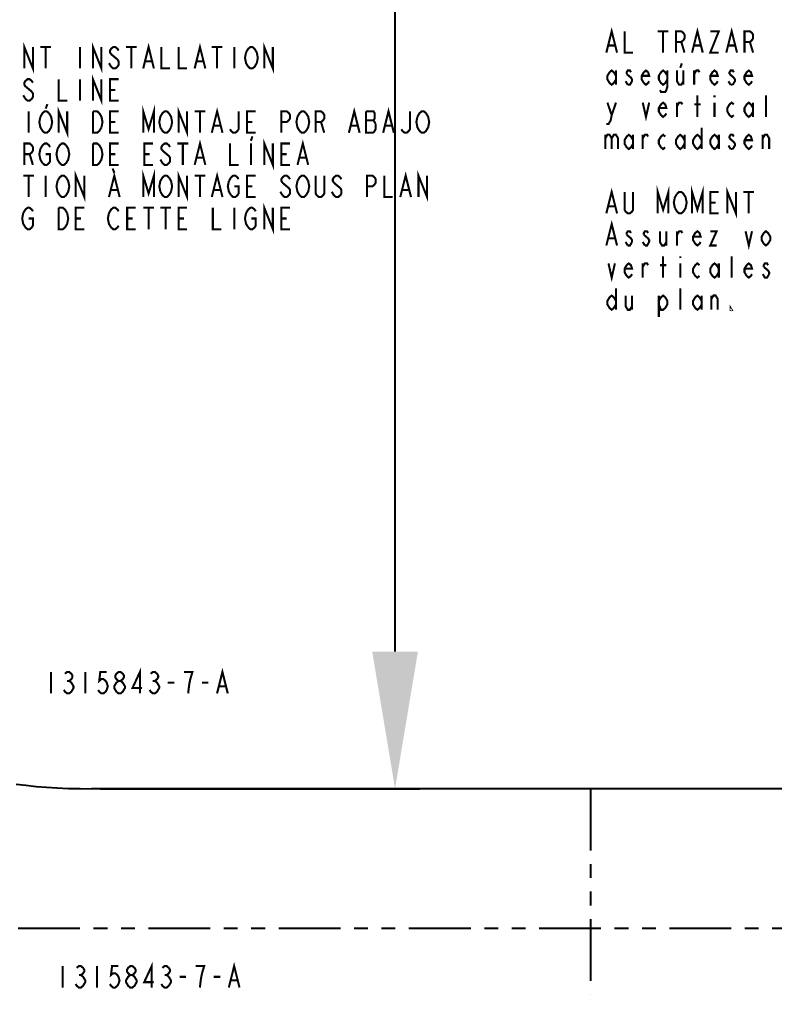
# Model space of a CAD drawing. Extents: x -347 to 953, y -714 to 758.
# Drawn here: x 609.56 to 615.07, y 49.81 to 56.92 of the extents above; entities that cross this region are included whole.
import ezdxf

# ---------------------------------------------------------------- set-up
doc = ezdxf.new("R2010")
doc.units = 0
doc.header["$MEASUREMENT"] = 0
doc.linetypes.add('PHANTOM', pattern=[0.8, 0.45, -0.05, 0.1, -0.05, 0.1, -0.05])
doc.layers.get('0').update_dxf_attribs({"linetype": 'CONTINUOUS'})
doc.layers.get('Defpoints').update_dxf_attribs({"linetype": 'CONTINUOUS'})
for name, color, linetype in [('___NOTE', 7, 'CONTINUOUS'), ('___SYMBOL', 7, 'CONTINUOUS'), ('_CURVE', 7, 'CONTINUOUS')]:
    doc.layers.add(name, color=color, linetype=linetype)
doc.styles.get("Standard").update_dxf_attribs({"font": 'arial.ttf'})
doc.dimstyles.get("Standard").update_dxf_attribs({"dimtxt": 2.25, "dimasz": 1, "dimexe": 0.18, "dimexo": 0.0625, "dimgap": 0.09, "dimtad": 0, "dimdec": 4, "dimzin": 0, "dimdsep": 46, "dimlunit": 5, "dimtxsty": 'Standard', "dimcen": 1, "dimclrd": 3, "dimclre": 3, "dimadec": 0, "dimazin": 0, "dimtfac": 1, "dimtdec": 4, "dimtofl": 0, "dimtmove": 0, "dimatfit": 3, "dimfxl": 1, "dimtolj": 1, "dimtzin": 0, "dimarcsym": 0})

# ---------------------------------------------------------------- blocks, each defined once
blk = doc.blocks.new('*D82')
at = {"color": 3, "linetype": 'Continuous', "lineweight": -2, "transparency": 16777216}
for p, q in [((609.982, 67.0256), (612.4776, 67.0256)), ((612.2976, 66.0256), (612.2976, 64.5752)), ((612.2976, 52.3144), (612.2976, 57.1127)), ((610.1467, 51.3144), (612.4776, 51.3144))]:
    blk.add_line(p, q, dxfattribs=at)
at = {"color": 3, "linetype": 'Continuous', "transparency": 16777216}
for points in [[(612.1309, 66.0256), (612.4643, 66.0256), (612.2976, 67.0256)], [(612.1309, 52.3144), (612.4643, 52.3144), (612.2976, 51.3144)]]:
    blk.add_solid(points, dxfattribs=at)
at = {"layer": 'Defpoints', "color": 0, "linetype": 'Continuous', "transparency": 16777216}
for p in [(609.9195, 67.0256), (610.0842, 51.3144), (612.2976, 51.3144)]:
    blk.add_point(p, dxfattribs=at)
at = {"color": 0, "linetype": 'Continuous', "transparency": 16777216, "insert": (612.2976, 60.844), "char_height": 2.25, "attachment_point": 5, "rotation": 90}
blk.add_mtext('\\A1;15{\\H1x;\\S11/16;}"', dxfattribs=at)
blk = doc.blocks.new('TEMPLATE_NUMBER_BL0', base_point=(15.8995, 14.1264))
at = {"layer": '___SYMBOL', "color": 2, "linetype": 'Continuous', "const_width": 0.015}
for points in [[(15.9034, 14.0483), (15.9034, 14.2045), (15.8487, 14.0873), (15.919, 14.0873)], [(16.4659, 14.0483), (16.505, 14.2045), (16.544, 14.0483)], [(15.255, 14.2045), (15.255, 14.0483)], [(15.3565, 14.1915), (15.3722, 14.2045), (15.3878, 14.2045), (15.4034, 14.1915), (15.4112, 14.1785), (15.4112, 14.1654), (15.4034, 14.1524), (15.3878, 14.1394), (15.4034, 14.1264), (15.4112, 14.1134), (15.419, 14.1003), (15.419, 14.0873), (15.4112, 14.0743), (15.4034, 14.0613), (15.3878, 14.0483), (15.3722, 14.0483), (15.3565, 14.0613), (15.3487, 14.0743)], [(15.3722, 14.1394), (15.3878, 14.1394)], [(15.505, 14.2045), (15.505, 14.0483)], [(15.6612, 14.2045), (15.6143, 14.2045), (15.6065, 14.1394), (15.6222, 14.1524), (15.6378, 14.1524), (15.6534, 14.1394), (15.6612, 14.1264), (15.669, 14.1003), (15.6612, 14.0743), (15.6534, 14.0613), (15.6378, 14.0483), (15.6222, 14.0483), (15.6065, 14.0613), (15.5987, 14.0743)], [(15.7472, 14.0483), (15.7315, 14.0613), (15.7237, 14.0743), (15.7159, 14.0873), (15.7159, 14.1003), (15.7237, 14.1134), (15.7315, 14.1264), (15.7472, 14.1394), (15.7628, 14.1394), (15.7784, 14.1264), (15.7862, 14.1134), (15.794, 14.1003), (15.794, 14.0873), (15.7862, 14.0743), (15.7784, 14.0613), (15.7628, 14.0483), (15.7472, 14.0483)], [(15.7472, 14.1394), (15.7315, 14.1524), (15.7237, 14.1654), (15.7237, 14.1785), (15.7315, 14.1915), (15.7472, 14.2045), (15.7628, 14.2045), (15.7784, 14.1915), (15.7862, 14.1785), (15.7862, 14.1654), (15.7784, 14.1524), (15.7628, 14.1394)], [(15.9815, 14.1915), (15.9972, 14.2045), (16.0128, 14.2045), (16.0284, 14.1915), (16.0362, 14.1785), (16.0362, 14.1654), (16.0284, 14.1524), (16.0128, 14.1394), (16.0284, 14.1264), (16.0362, 14.1134), (16.044, 14.1003), (16.044, 14.0873), (16.0362, 14.0743), (16.0284, 14.0613), (16.0128, 14.0483), (15.9972, 14.0483), (15.9815, 14.0613), (15.9737, 14.0743)], [(15.9972, 14.1394), (16.0128, 14.1394)], [(16.255, 14.0483), (16.2628, 14.1134), (16.2706, 14.1524), (16.2784, 14.1785), (16.2862, 14.2045), (16.2237, 14.2045)], [(16.1065, 14.1264), (16.1534, 14.1264)], [(16.3565, 14.1264), (16.4034, 14.1264)], [(16.4815, 14.1003), (16.5284, 14.1003)]]:
    blk.add_lwpolyline(points, dxfattribs=at)
blk = doc.blocks.new('TEMPLATE_NUMBER_BL1', base_point=(15.9852, 11.9819))
at = {"layer": '___SYMBOL', "color": 2, "linetype": 'Continuous', "const_width": 0.015}
for points in [[(15.9891, 11.9038), (15.9891, 12.0601), (15.9344, 11.9429), (16.0047, 11.9429)], [(16.5516, 11.9038), (16.5906, 12.0601), (16.6297, 11.9038)], [(15.3406, 12.0601), (15.3406, 11.9038)], [(15.4422, 12.0471), (15.4578, 12.0601), (15.4735, 12.0601), (15.4891, 12.0471), (15.4969, 12.034), (15.4969, 12.021), (15.4891, 12.008), (15.4735, 11.995), (15.4891, 11.9819), (15.4969, 11.9689), (15.5047, 11.9559), (15.5047, 11.9429), (15.4969, 11.9299), (15.4891, 11.9168), (15.4735, 11.9038), (15.4578, 11.9038), (15.4422, 11.9168), (15.4344, 11.9299)], [(15.5906, 12.0601), (15.5906, 11.9038)], [(15.7469, 12.0601), (15.7, 12.0601), (15.6922, 11.995), (15.7078, 12.008), (15.7235, 12.008), (15.7391, 11.995), (15.7469, 11.9819), (15.7547, 11.9559), (15.7469, 11.9299), (15.7391, 11.9168), (15.7235, 11.9038), (15.7078, 11.9038), (15.6922, 11.9168), (15.6844, 11.9299)], [(15.8328, 11.995), (15.8172, 12.008), (15.8094, 12.021), (15.8094, 12.034), (15.8172, 12.0471), (15.8328, 12.0601), (15.8485, 12.0601), (15.8641, 12.0471), (15.8719, 12.034), (15.8719, 12.021), (15.8641, 12.008), (15.8485, 11.995)], [(16.0672, 12.0471), (16.0828, 12.0601), (16.0985, 12.0601), (16.1141, 12.0471), (16.1219, 12.034), (16.1219, 12.021), (16.1141, 12.008), (16.0985, 11.995), (16.1141, 11.9819), (16.1219, 11.9689), (16.1297, 11.9559), (16.1297, 11.9429), (16.1219, 11.9299), (16.1141, 11.9168), (16.0985, 11.9038), (16.0828, 11.9038), (16.0672, 11.9168), (16.0594, 11.9299)], [(16.3406, 11.9038), (16.3485, 11.9689), (16.3563, 12.008), (16.3641, 12.034), (16.3719, 12.0601), (16.3094, 12.0601)], [(15.4578, 11.995), (15.4735, 11.995)], [(15.8328, 11.9038), (15.8172, 11.9168), (15.8094, 11.9299), (15.8016, 11.9429), (15.8016, 11.9559), (15.8094, 11.9689), (15.8172, 11.9819), (15.8328, 11.995), (15.8485, 11.995), (15.8641, 11.9819), (15.8719, 11.9689), (15.8797, 11.9559), (15.8797, 11.9429), (15.8719, 11.9299), (15.8641, 11.9168), (15.8485, 11.9038), (15.8328, 11.9038)], [(16.0828, 11.995), (16.0985, 11.995)], [(16.1922, 11.9819), (16.2391, 11.9819)], [(16.4422, 11.9819), (16.4891, 11.9819)], [(16.5672, 11.9559), (16.6141, 11.9559)]]:
    blk.add_lwpolyline(points, dxfattribs=at)

msp = doc.modelspace()

# ---------------------------------------------------------------- linework, layer by layer
at = {"layer": '___NOTE', "color": 2, "linetype": 'Continuous', "const_width": 0.015}
for points in [[(613.838691, 56.681349), (613.877753, 56.837599), (613.916816, 56.681349)], [(614.46369, 56.681349), (614.502752, 56.837599), (614.541815, 56.681349)], [(614.71369, 56.681349), (614.752753, 56.837599), (614.791815, 56.681349)], [(613.971503, 56.837599), (613.971503, 56.681349), (614.034002, 56.681349)], [(614.213691, 56.837599), (614.291815, 56.837599)], [(614.252752, 56.837599), (614.252752, 56.681349)], [(614.346503, 56.681349), (614.346503, 56.837599), (614.385566, 56.837599), (614.40119, 56.824578), (614.409003, 56.811557), (614.409003, 56.785516), (614.40119, 56.772495), (614.385566, 56.759474), (614.346503, 56.759474)], [(614.596502, 56.837599), (614.659003, 56.837599), (614.596502, 56.681349), (614.659003, 56.681349)], [(614.846502, 56.681349), (614.846502, 56.837599), (614.885565, 56.837599), (614.901191, 56.824578), (614.909003, 56.811557), (614.909003, 56.785516), (614.901191, 56.772495), (614.885565, 56.759474), (614.846502, 56.759474)], [(609.593707, 56.565888), (609.593707, 56.722138), (609.656208, 56.565888), (609.656208, 56.722138)], [(609.710895, 56.722138), (609.78902, 56.722138)], [(609.749958, 56.722138), (609.749958, 56.565888)], [(609.999958, 56.722138), (609.999958, 56.565888)], [(610.093708, 56.565888), (610.093708, 56.722138), (610.156207, 56.565888), (610.156207, 56.722138)], [(610.281207, 56.696096), (610.273395, 56.709117), (610.25777, 56.722138), (610.242144, 56.722138), (610.22652, 56.709117), (610.218708, 56.696096), (610.218708, 56.683075), (610.22652, 56.670054)], [(610.335896, 56.722138), (610.414019, 56.722138)], [(610.374957, 56.722138), (610.374957, 56.565888)], [(610.460894, 56.565888), (610.499957, 56.722138), (610.53902, 56.565888)], [(610.593708, 56.722138), (610.593708, 56.565888), (610.656207, 56.565888)], [(610.718707, 56.722138), (610.718707, 56.565888), (610.781208, 56.565888)], [(610.835895, 56.565888), (610.874957, 56.722138), (610.91402, 56.565888)], [(610.960895, 56.722138), (611.03902, 56.722138)], [(610.999957, 56.722138), (610.999957, 56.565888)], [(611.124958, 56.722138), (611.124958, 56.565888)], [(611.210895, 56.683075), (611.22652, 56.709117), (611.242145, 56.722138), (611.25777, 56.722138), (611.273394, 56.709117)], [(611.343707, 56.565888), (611.343707, 56.722138), (611.406207, 56.565888), (611.406207, 56.722138)], [(613.854315, 56.733432), (613.90119, 56.733432)], [(614.385566, 56.759474), (614.409003, 56.681349)], [(614.479316, 56.733432), (614.526191, 56.733432)], [(614.729316, 56.733432), (614.776191, 56.733432)], [(614.885565, 56.759474), (614.909003, 56.681349)], [(610.22652, 56.670054), (610.273395, 56.630992)], [(611.22652, 56.578908), (611.210895, 56.60495), (611.203083, 56.644013), (611.210895, 56.683075)], [(611.273394, 56.709117), (611.28902, 56.683075), (611.296833, 56.644013), (611.28902, 56.60495)], [(610.22652, 56.578908), (610.210895, 56.60495)], [(610.273395, 56.630992), (610.281207, 56.617971), (610.281207, 56.591929), (610.273395, 56.578908), (610.25777, 56.565888), (610.242144, 56.565888), (610.22652, 56.578908)], [(610.47652, 56.617971), (610.523395, 56.617971)], [(610.851521, 56.617971), (610.898395, 56.617971)], [(611.28902, 56.60495), (611.273394, 56.578908), (611.25777, 56.565888), (611.242145, 56.565888), (611.22652, 56.578908)], [(614.389472, 56.603223), (614.377752, 56.570672)], [(610.093708, 56.331513), (610.093708, 56.487762), (610.156207, 56.331513), (610.156207, 56.487762)], [(613.909002, 56.486035), (613.893378, 56.459995), (613.877753, 56.446974), (613.862127, 56.459995), (613.846503, 56.486035), (613.846503, 56.512077), (613.862127, 56.538119), (613.877753, 56.55114), (613.893378, 56.538119), (613.909002, 56.512077)], [(613.909002, 56.55114), (613.909002, 56.446974)], [(614.018378, 56.538119), (614.010566, 56.55114), (613.99494, 56.55114), (613.987127, 56.538119), (613.987127, 56.525098)], [(613.987127, 56.525098), (614.018378, 56.499056), (614.02619, 56.486035), (614.02619, 56.473016)], [(614.15119, 56.473016), (614.143378, 56.459995), (614.127753, 56.446974), (614.112128, 56.459995), (614.096503, 56.486035), (614.096503, 56.512077), (614.112128, 56.538119), (614.127753, 56.55114), (614.143378, 56.538119), (614.15119, 56.512077), (614.096503, 56.512077)], [(614.284003, 56.486035), (614.268378, 56.459995), (614.252752, 56.446974), (614.237128, 56.459995), (614.221503, 56.486035), (614.221503, 56.512077), (614.237128, 56.538119), (614.252752, 56.55114), (614.268378, 56.538119), (614.284003, 56.512077)], [(614.284003, 56.55114), (614.284003, 56.433953), (614.27619, 56.407912), (614.268378, 56.394891), (614.237128, 56.394891), (614.229315, 56.407912)], [(614.354316, 56.55114), (614.354316, 56.473016), (614.36994, 56.446974), (614.385566, 56.446974), (614.40119, 56.473016)], [(614.40119, 56.55114), (614.40119, 56.446974)], [(614.479316, 56.446974), (614.479316, 56.55114)], [(614.479316, 56.525098), (614.49494, 56.55114), (614.510565, 56.55114), (614.518378, 56.538119)], [(614.651191, 56.473016), (614.643378, 56.459995), (614.627753, 56.446974), (614.612128, 56.459995), (614.596502, 56.486035), (614.596502, 56.512077), (614.612128, 56.538119), (614.627753, 56.55114), (614.643378, 56.538119), (614.651191, 56.512077), (614.596502, 56.512077)], [(614.768377, 56.538119), (614.760565, 56.55114), (614.74494, 56.55114), (614.737128, 56.538119), (614.737128, 56.525098)], [(614.737128, 56.525098), (614.768377, 56.499056), (614.776191, 56.486035), (614.776191, 56.473016), (614.760565, 56.446974)], [(614.901191, 56.473016), (614.893377, 56.459995), (614.877753, 56.446974), (614.862128, 56.459995), (614.846502, 56.486035), (614.846502, 56.512077), (614.862128, 56.538119), (614.877753, 56.55114), (614.893377, 56.538119), (614.901191, 56.512077), (614.846502, 56.512077)], [(609.656208, 56.461721), (609.648396, 56.474741), (609.63277, 56.487762), (609.617145, 56.487762), (609.601519, 56.474741), (609.593707, 56.461721), (609.593707, 56.448701), (609.601519, 56.43568), (609.648396, 56.396617)], [(609.843707, 56.487762), (609.843707, 56.331513), (609.906208, 56.331513)], [(609.999958, 56.487762), (609.999958, 56.331513)], [(610.281207, 56.331513), (610.218708, 56.331513), (610.218708, 56.487762), (610.281207, 56.487762)], [(613.99494, 56.446974), (613.979315, 56.473016)], [(614.02619, 56.473016), (614.010566, 56.446974), (613.99494, 56.446974)], [(614.74494, 56.446974), (614.729316, 56.473016)], [(614.760565, 56.446974), (614.74494, 56.446974)], [(609.601519, 56.344534), (609.585895, 56.370576)], [(609.648396, 56.396617), (609.656208, 56.383597), (609.656208, 56.357555), (609.648396, 56.344534), (609.63277, 56.331513), (609.617145, 56.331513), (609.601519, 56.344534)], [(610.218708, 56.409638), (610.25777, 56.409638)], [(614.502752, 56.212598), (614.502752, 56.368849)], [(614.627753, 56.368849), (614.627753, 56.355828)], [(615.002753, 56.212598), (615.002753, 56.368849)], [(609.761676, 56.305471), (609.749958, 56.272919)], [(610.460894, 56.097137), (610.460894, 56.253388), (610.499957, 56.123179), (610.53902, 56.253388), (610.53902, 56.097137)], [(613.846503, 56.316765), (613.877753, 56.225619), (613.869941, 56.186557), (613.854315, 56.160515), (613.838691, 56.160515)], [(613.877753, 56.225619), (613.909002, 56.316765)], [(614.104315, 56.316765), (614.127753, 56.212598), (614.15119, 56.316765)], [(614.27619, 56.23864), (614.268378, 56.225619), (614.252752, 56.212598), (614.237128, 56.225619), (614.221503, 56.251661), (614.221503, 56.277703), (614.237128, 56.303745), (614.252752, 56.316765), (614.268378, 56.303745), (614.27619, 56.277703), (614.221503, 56.277703)], [(614.354316, 56.212598), (614.354316, 56.316765)], [(614.354316, 56.290724), (614.36994, 56.316765), (614.385566, 56.316765), (614.393378, 56.303745)], [(614.479316, 56.303745), (614.526191, 56.303745)], [(614.627753, 56.316765), (614.627753, 56.212598)], [(614.768377, 56.225619), (614.752753, 56.212598), (614.737128, 56.225619), (614.721502, 56.251661), (614.721502, 56.277703), (614.737128, 56.303745), (614.752753, 56.316765), (614.768377, 56.303745)], [(614.909003, 56.251661), (614.893377, 56.225619), (614.877753, 56.212598), (614.862128, 56.225619), (614.846502, 56.251661), (614.846502, 56.277703), (614.862128, 56.303745), (614.877753, 56.316765), (614.893377, 56.303745), (614.909003, 56.277703)], [(614.909003, 56.316765), (614.909003, 56.212598)], [(609.624957, 56.253388), (609.624957, 56.097137)], [(609.710895, 56.214325), (609.726519, 56.240367), (609.742145, 56.253388), (609.75777, 56.253388), (609.773394, 56.240367)], [(609.773394, 56.240367), (609.78902, 56.214325), (609.796832, 56.175263), (609.78902, 56.1362), (609.781208, 56.123179)], [(609.843707, 56.097137), (609.843707, 56.253388), (609.906208, 56.097137), (609.906208, 56.253388)], [(610.093708, 56.253388), (610.124958, 56.253388), (610.140582, 56.240367)], [(610.156207, 56.1362), (610.140582, 56.110158), (610.124958, 56.097137), (610.093708, 56.097137), (610.093708, 56.253388)], [(610.140582, 56.240367), (610.156207, 56.214325), (610.164021, 56.175263), (610.156207, 56.1362)], [(610.281207, 56.097137), (610.218708, 56.097137), (610.218708, 56.253388), (610.281207, 56.253388)], [(610.585894, 56.1362), (610.578082, 56.175263), (610.585894, 56.214325), (610.593708, 56.227346), (610.60152, 56.240367), (610.617145, 56.253388), (610.632769, 56.253388), (610.648395, 56.240367)], [(610.648395, 56.240367), (610.66402, 56.214325), (610.671832, 56.175263), (610.66402, 56.1362)], [(610.718707, 56.097137), (610.718707, 56.253388), (610.781208, 56.097137), (610.781208, 56.253388)], [(610.835895, 56.253388), (610.91402, 56.253388)], [(610.874957, 56.253388), (610.874957, 56.097137)], [(610.960895, 56.097137), (610.999957, 56.253388), (611.03902, 56.097137)], [(611.156208, 56.253388), (611.156208, 56.123179), (611.148394, 56.110158), (611.13277, 56.097137), (611.117145, 56.097137), (611.101519, 56.110158), (611.093707, 56.123179)], [(611.281208, 56.097137), (611.218707, 56.097137), (611.218707, 56.253388), (611.281208, 56.253388)], [(611.468708, 56.097137), (611.468708, 56.253388), (611.50777, 56.253388), (611.523395, 56.240367), (611.531207, 56.227346), (611.531207, 56.201304), (611.523395, 56.188283), (611.50777, 56.175263), (611.468708, 56.175263)], [(611.585895, 56.214325), (611.60152, 56.240367), (611.617144, 56.253388), (611.63277, 56.253388), (611.648395, 56.240367)], [(611.648395, 56.240367), (611.664019, 56.214325), (611.671833, 56.175263), (611.664019, 56.1362), (611.648395, 56.110158)], [(611.718708, 56.097137), (611.718708, 56.253388), (611.75777, 56.253388), (611.773395, 56.240367), (611.781207, 56.227346), (611.781207, 56.201304), (611.773395, 56.188283), (611.75777, 56.175263), (611.718708, 56.175263)], [(611.960894, 56.097137), (611.999957, 56.253388), (612.03902, 56.097137)], [(612.156208, 56.162242), (612.140583, 56.188283), (612.148395, 56.201304), (612.148395, 56.240367), (612.140583, 56.253388), (612.085895, 56.253388)], [(612.085895, 56.253388), (612.085895, 56.097137), (612.140583, 56.097137)], [(612.210895, 56.097137), (612.249957, 56.253388), (612.28902, 56.097137)], [(612.406208, 56.253388), (612.406208, 56.123179), (612.398396, 56.110158), (612.38277, 56.097137), (612.367145, 56.097137), (612.351519, 56.110158), (612.343707, 56.123179)], [(612.460895, 56.214325), (612.476519, 56.240367), (612.492145, 56.253388), (612.50777, 56.253388), (612.523394, 56.240367)], [(612.523394, 56.240367), (612.53902, 56.214325), (612.546832, 56.175263), (612.53902, 56.1362)], [(609.726519, 56.110158), (609.710895, 56.1362), (609.703083, 56.175263), (609.710895, 56.214325)], [(610.218708, 56.175263), (610.25777, 56.175263)], [(611.218707, 56.175263), (611.25777, 56.175263)], [(611.60152, 56.110158), (611.585895, 56.1362), (611.578082, 56.175263), (611.585895, 56.214325)], [(611.75777, 56.175263), (611.781207, 56.097137)], [(612.085895, 56.188283), (612.140583, 56.188283)], [(612.140583, 56.097137), (612.156208, 56.123179), (612.156208, 56.162242)], [(612.476519, 56.110158), (612.460895, 56.1362), (612.453083, 56.175263), (612.460895, 56.214325)], [(609.781208, 56.123179), (609.773394, 56.110158), (609.75777, 56.097137), (609.742145, 56.097137), (609.726519, 56.110158)], [(610.66402, 56.1362), (610.648395, 56.110158), (610.632769, 56.097137), (610.617145, 56.097137), (610.60152, 56.110158), (610.585894, 56.1362)], [(610.976519, 56.149221), (611.023396, 56.149221)], [(611.648395, 56.110158), (611.63277, 56.097137), (611.617144, 56.097137), (611.60152, 56.110158)], [(611.97652, 56.149221), (612.023395, 56.149221)], [(612.226521, 56.149221), (612.273395, 56.149221)], [(612.53902, 56.1362), (612.523394, 56.110158), (612.50777, 56.097137), (612.492145, 56.097137), (612.476519, 56.110158)], [(613.830878, 56.08239), (613.830878, 55.978224)], [(613.830878, 56.056348), (613.846503, 56.08239), (613.862127, 56.08239), (613.877753, 56.056348), (613.877753, 55.978224)], [(613.877753, 56.056348), (613.893378, 56.08239), (613.909002, 56.08239), (613.924628, 56.056348), (613.924628, 55.978224)], [(614.034002, 56.017287), (614.018378, 55.991245), (614.002753, 55.978224), (613.987127, 55.991245), (613.971503, 56.017287), (613.971503, 56.043328), (613.987127, 56.069369), (614.002753, 56.08239), (614.018378, 56.069369), (614.034002, 56.043328)], [(614.034002, 56.08239), (614.034002, 55.978224)], [(614.104315, 55.978224), (614.104315, 56.08239)], [(614.104315, 56.056348), (614.11994, 56.08239), (614.135566, 56.08239), (614.143378, 56.069369)], [(614.268378, 55.991245), (614.252752, 55.978224), (614.237128, 55.991245), (614.221503, 56.017287), (614.221503, 56.043328), (614.237128, 56.069369), (614.252752, 56.08239), (614.268378, 56.069369)], [(614.409003, 56.017287), (614.393378, 55.991245), (614.377752, 55.978224), (614.362128, 55.991245), (614.346503, 56.017287), (614.346503, 56.043328), (614.362128, 56.069369), (614.377752, 56.08239), (614.393378, 56.069369), (614.409003, 56.043328)], [(614.409003, 56.08239), (614.409003, 55.978224)], [(614.534003, 56.017287), (614.518378, 55.991245), (614.502752, 55.978224), (614.487128, 55.991245), (614.471503, 56.017287), (614.471503, 56.043328), (614.487128, 56.069369), (614.502752, 56.08239), (614.518378, 56.069369), (614.534003, 56.043328)], [(614.534003, 56.134473), (614.534003, 55.978224)], [(614.659003, 56.017287), (614.643378, 55.991245), (614.627753, 55.978224), (614.612128, 55.991245), (614.596502, 56.017287), (614.596502, 56.043328), (614.612128, 56.069369), (614.627753, 56.08239), (614.643378, 56.069369), (614.659003, 56.043328)], [(614.659003, 56.08239), (614.659003, 55.978224)], [(614.768377, 56.069369), (614.760565, 56.08239), (614.74494, 56.08239), (614.737128, 56.069369), (614.737128, 56.056348)], [(614.901191, 56.004266), (614.893377, 55.991245), (614.877753, 55.978224), (614.862128, 55.991245), (614.846502, 56.017287), (614.846502, 56.043328), (614.862128, 56.069369), (614.877753, 56.08239), (614.893377, 56.069369), (614.901191, 56.043328), (614.846502, 56.043328)], [(614.979315, 55.978224), (614.979315, 56.08239)], [(614.979315, 56.056348), (614.994941, 56.08239), (615.010565, 56.08239), (615.02619, 56.056348), (615.02619, 55.978224)], [(609.593707, 55.862763), (609.593707, 56.019013), (609.63277, 56.019013), (609.648396, 56.005993), (609.656208, 55.992972), (609.656208, 55.96693), (609.648396, 55.953909), (609.63277, 55.940888), (609.593707, 55.940888)], [(609.710895, 55.979951), (609.726519, 56.005993), (609.742145, 56.019013), (609.75777, 56.019013), (609.773394, 56.005993), (609.781208, 55.992972)], [(609.835895, 55.979951), (609.85152, 56.005993), (609.867145, 56.019013), (609.88277, 56.019013), (609.898394, 56.005993)], [(610.093708, 56.019013), (610.124958, 56.019013), (610.140582, 56.005993)], [(610.156207, 55.901826), (610.140582, 55.875784), (610.124958, 55.862763), (610.093708, 55.862763), (610.093708, 56.019013)], [(610.281207, 55.862763), (610.218708, 55.862763), (610.218708, 56.019013), (610.281207, 56.019013)], [(610.531207, 55.862763), (610.468708, 55.862763), (610.468708, 56.019013), (610.531207, 56.019013)], [(610.656207, 55.992972), (610.648395, 56.005993), (610.632769, 56.019013), (610.617145, 56.019013), (610.60152, 56.005993), (610.593708, 55.992972), (610.593708, 55.979951), (610.60152, 55.96693)], [(610.710895, 56.019013), (610.78902, 56.019013)], [(610.749957, 56.019013), (610.749957, 55.862763)], [(610.835895, 55.862763), (610.874957, 56.019013), (610.91402, 55.862763)], [(611.093707, 56.019013), (611.093707, 55.862763), (611.156208, 55.862763)], [(611.25777, 56.071096), (611.246052, 56.038544)], [(611.246052, 56.019013), (611.246052, 55.862763)], [(611.343707, 55.862763), (611.343707, 56.019013), (611.406207, 55.862763), (611.406207, 56.019013)], [(611.531207, 55.862763), (611.468708, 55.862763), (611.468708, 56.019013), (611.531207, 56.019013)], [(611.585895, 55.862763), (611.624958, 56.019013), (611.664019, 55.862763)], [(614.737128, 56.056348), (614.768377, 56.030308), (614.776191, 56.017287), (614.776191, 56.004266), (614.760565, 55.978224)], [(609.63277, 55.940888), (609.656208, 55.862763)], [(609.726519, 55.875784), (609.710895, 55.901826), (609.703083, 55.940888), (609.710895, 55.979951)], [(609.749958, 55.940888), (609.781208, 55.940888), (609.781208, 55.888805), (609.773394, 55.875784), (609.75777, 55.862763), (609.742145, 55.862763), (609.726519, 55.875784)], [(609.85152, 55.875784), (609.835895, 55.901826), (609.828083, 55.940888), (609.835895, 55.979951)], [(609.898394, 56.005993), (609.91402, 55.979951), (609.921833, 55.940888), (609.91402, 55.901826), (609.906208, 55.888805)], [(610.140582, 56.005993), (610.156207, 55.979951), (610.164021, 55.940888), (610.156207, 55.901826)], [(610.218708, 55.940888), (610.25777, 55.940888)], [(610.468708, 55.940888), (610.507771, 55.940888)], [(610.60152, 55.96693), (610.648395, 55.927867), (610.656207, 55.914846), (610.656207, 55.888805), (610.648395, 55.875784), (610.632769, 55.862763), (610.617145, 55.862763), (610.60152, 55.875784), (610.585894, 55.901826)], [(611.468708, 55.940888), (611.50777, 55.940888)], [(614.74494, 55.978224), (614.729316, 56.004266)], [(614.760565, 55.978224), (614.74494, 55.978224)], [(609.906208, 55.888805), (609.898394, 55.875784), (609.88277, 55.862763), (609.867145, 55.862763), (609.85152, 55.875784)], [(610.851521, 55.914846), (610.898395, 55.914846)], [(611.60152, 55.914846), (611.648395, 55.914846)], [(609.968707, 55.628387), (609.968707, 55.784638), (610.031207, 55.628387), (610.031207, 55.784638)], [(610.210895, 55.628387), (610.249958, 55.784638), (610.289019, 55.628387)], [(610.238238, 55.836721), (610.249958, 55.80417)], [(610.460894, 55.628387), (610.460894, 55.784638), (610.499957, 55.654429), (610.53902, 55.784638), (610.53902, 55.628387)], [(610.718707, 55.628387), (610.718707, 55.784638), (610.781208, 55.628387), (610.781208, 55.784638)], [(610.960895, 55.628387), (610.999957, 55.784638), (611.03902, 55.628387)], [(612.335895, 55.628387), (612.374957, 55.784638), (612.41402, 55.628387)], [(612.468707, 55.628387), (612.468707, 55.784638), (612.531208, 55.628387), (612.531208, 55.784638)], [(609.585895, 55.784638), (609.66402, 55.784638)], [(609.624957, 55.784638), (609.624957, 55.628387)], [(609.749958, 55.784638), (609.749958, 55.628387)], [(609.85152, 55.641408), (609.835895, 55.66745), (609.828083, 55.706513), (609.835895, 55.745575)], [(609.835895, 55.745575), (609.85152, 55.771617), (609.867145, 55.784638), (609.88277, 55.784638), (609.898394, 55.771617)], [(609.898394, 55.771617), (609.91402, 55.745575), (609.921833, 55.706513), (609.91402, 55.66745), (609.906208, 55.654429)], [(610.585894, 55.66745), (610.578082, 55.706513), (610.585894, 55.745575), (610.593708, 55.758596), (610.60152, 55.771617), (610.617145, 55.784638), (610.632769, 55.784638), (610.648395, 55.771617)], [(610.648395, 55.771617), (610.66402, 55.745575), (610.671832, 55.706513), (610.66402, 55.66745)], [(610.835895, 55.784638), (610.91402, 55.784638)], [(610.874957, 55.784638), (610.874957, 55.628387)], [(611.101519, 55.641408), (611.085895, 55.66745), (611.078083, 55.706513), (611.085895, 55.745575)], [(611.085895, 55.745575), (611.101519, 55.771617), (611.117145, 55.784638), (611.13277, 55.784638), (611.148394, 55.771617), (611.156208, 55.758596)], [(611.281208, 55.628387), (611.218707, 55.628387), (611.218707, 55.784638), (611.281208, 55.784638)], [(611.531207, 55.758596), (611.523395, 55.771617), (611.50777, 55.784638), (611.492144, 55.784638), (611.47652, 55.771617), (611.468708, 55.758596), (611.468708, 55.745575), (611.47652, 55.732554)], [(611.47652, 55.732554), (611.523395, 55.693492), (611.531207, 55.680471), (611.531207, 55.654429), (611.523395, 55.641408), (611.50777, 55.628387), (611.492144, 55.628387), (611.47652, 55.641408)], [(611.60152, 55.641408), (611.585895, 55.66745), (611.578082, 55.706513), (611.585895, 55.745575)], [(611.585895, 55.745575), (611.60152, 55.771617), (611.617144, 55.784638), (611.63277, 55.784638), (611.648395, 55.771617)], [(611.648395, 55.771617), (611.664019, 55.745575), (611.671833, 55.706513), (611.664019, 55.66745), (611.648395, 55.641408)], [(611.781207, 55.784638), (611.781207, 55.654429), (611.773395, 55.641408), (611.75777, 55.628387), (611.742145, 55.628387), (611.72652, 55.641408), (611.718708, 55.654429), (611.718708, 55.784638)], [(611.85152, 55.732554), (611.898395, 55.693492), (611.906207, 55.680471), (611.906207, 55.654429), (611.898395, 55.641408), (611.882771, 55.628387), (611.867145, 55.628387), (611.85152, 55.641408), (611.835894, 55.66745)], [(611.906207, 55.758596), (611.898395, 55.771617), (611.882771, 55.784638), (611.867145, 55.784638), (611.85152, 55.771617), (611.843708, 55.758596), (611.843708, 55.745575), (611.85152, 55.732554)], [(612.093707, 55.628387), (612.093707, 55.784638), (612.132769, 55.784638), (612.148395, 55.771617), (612.156208, 55.758596), (612.156208, 55.732554), (612.148395, 55.719533), (612.132769, 55.706513), (612.093707, 55.706513)], [(612.218707, 55.784638), (612.218707, 55.628387), (612.281208, 55.628387)], [(609.906208, 55.654429), (609.898394, 55.641408), (609.88277, 55.628387), (609.867145, 55.628387), (609.85152, 55.641408)], [(610.22652, 55.680471), (610.273395, 55.680471)], [(610.66402, 55.66745), (610.648395, 55.641408), (610.632769, 55.628387), (610.617145, 55.628387), (610.60152, 55.641408), (610.585894, 55.66745)], [(610.976519, 55.680471), (611.023396, 55.680471)], [(611.124958, 55.706513), (611.156208, 55.706513), (611.156208, 55.654429), (611.148394, 55.641408), (611.13277, 55.628387), (611.117145, 55.628387), (611.101519, 55.641408)], [(611.218707, 55.706513), (611.25777, 55.706513)], [(611.47652, 55.641408), (611.460895, 55.66745)], [(612.351519, 55.680471), (612.398396, 55.680471)], [(613.838691, 55.509474), (613.877753, 55.665723), (613.916816, 55.509474)], [(614.034002, 55.665723), (614.034002, 55.535516), (614.02619, 55.522495), (614.010566, 55.509474), (613.99494, 55.509474), (613.979315, 55.522495), (613.971503, 55.535516), (613.971503, 55.665723)], [(614.213691, 55.509474), (614.213691, 55.665723), (614.252752, 55.535516), (614.291815, 55.665723), (614.291815, 55.509474)], [(614.33869, 55.548537), (614.330877, 55.587599), (614.33869, 55.62666), (614.354316, 55.652702)], [(614.354316, 55.652702), (614.36994, 55.665723), (614.385566, 55.665723), (614.40119, 55.652702)], [(614.40119, 55.652702), (614.416815, 55.62666), (614.424627, 55.587599), (614.416815, 55.548537), (614.40119, 55.522495)], [(614.46369, 55.509474), (614.46369, 55.665723), (614.502752, 55.535516), (614.541815, 55.665723), (614.541815, 55.509474)], [(614.659003, 55.509474), (614.596502, 55.509474), (614.596502, 55.665723), (614.659003, 55.665723)], [(614.721502, 55.509474), (614.721502, 55.665723), (614.784003, 55.509474), (614.784003, 55.665723)], [(614.83869, 55.665723), (614.916815, 55.665723)], [(614.877753, 55.665723), (614.877753, 55.509474)], [(611.343707, 55.394013), (611.343707, 55.550263), (611.406207, 55.394013), (611.406207, 55.550263)], [(611.648395, 55.641408), (611.63277, 55.628387), (611.617144, 55.628387), (611.60152, 55.641408)], [(614.596502, 55.587599), (614.635565, 55.587599)], [(609.601519, 55.407034), (609.585895, 55.433075), (609.578083, 55.472138), (609.585895, 55.511201)], [(609.585895, 55.511201), (609.601519, 55.537242), (609.617145, 55.550263), (609.63277, 55.550263), (609.648396, 55.537242), (609.656208, 55.524222)], [(609.906208, 55.511201), (609.91402, 55.472138), (609.906208, 55.433075), (609.898394, 55.420055), (609.890582, 55.407034), (609.874958, 55.394013), (609.843707, 55.394013), (609.843707, 55.550263)], [(609.843707, 55.550263), (609.874958, 55.550263), (609.890582, 55.537242), (609.906208, 55.511201)], [(610.031207, 55.394013), (609.968707, 55.394013), (609.968707, 55.550263), (610.031207, 55.550263)], [(610.22652, 55.407034), (610.210895, 55.433075), (610.203082, 55.472138), (610.210895, 55.511201)], [(610.210895, 55.511201), (610.22652, 55.537242), (610.242144, 55.550263), (610.25777, 55.550263), (610.273395, 55.537242), (610.281207, 55.524222)], [(610.406207, 55.394013), (610.343708, 55.394013), (610.343708, 55.550263), (610.406207, 55.550263)], [(610.460894, 55.550263), (610.53902, 55.550263)], [(610.499957, 55.550263), (610.499957, 55.394013)], [(610.585894, 55.550263), (610.66402, 55.550263)], [(610.624957, 55.550263), (610.624957, 55.394013)], [(610.781208, 55.394013), (610.718707, 55.394013), (610.718707, 55.550263), (610.781208, 55.550263)], [(610.968707, 55.550263), (610.968707, 55.394013), (611.031208, 55.394013)], [(611.124958, 55.550263), (611.124958, 55.394013)], [(611.22652, 55.407034), (611.210895, 55.433075), (611.203083, 55.472138), (611.210895, 55.511201)], [(611.210895, 55.511201), (611.22652, 55.537242), (611.242145, 55.550263), (611.25777, 55.550263), (611.273394, 55.537242), (611.281208, 55.524222)], [(611.531207, 55.394013), (611.468708, 55.394013), (611.468708, 55.550263), (611.531207, 55.550263)], [(613.854315, 55.561557), (613.90119, 55.561557)], [(614.40119, 55.522495), (614.385566, 55.509474), (614.36994, 55.509474), (614.354316, 55.522495), (614.33869, 55.548537)], [(609.624957, 55.472138), (609.656208, 55.472138), (609.656208, 55.420055), (609.648396, 55.407034), (609.63277, 55.394013), (609.617145, 55.394013), (609.601519, 55.407034)], [(609.968707, 55.472138), (610.00777, 55.472138)], [(610.343708, 55.472138), (610.38277, 55.472138)], [(610.718707, 55.472138), (610.757769, 55.472138)], [(611.249958, 55.472138), (611.281208, 55.472138), (611.281208, 55.420055), (611.273394, 55.407034), (611.25777, 55.394013), (611.242145, 55.394013), (611.22652, 55.407034)], [(611.468708, 55.472138), (611.50777, 55.472138)], [(613.838691, 55.275098), (613.877753, 55.431349), (613.916816, 55.275098)], [(610.281207, 55.420055), (610.273395, 55.407034), (610.25777, 55.394013), (610.242144, 55.394013), (610.22652, 55.407034)], [(614.018378, 55.366244), (614.010566, 55.379265), (613.99494, 55.379265), (613.987127, 55.366244), (613.987127, 55.353223)], [(614.143378, 55.366244), (614.135566, 55.379265), (614.11994, 55.379265), (614.112128, 55.366244), (614.112128, 55.353223)], [(614.229315, 55.379265), (614.229315, 55.30114), (614.24494, 55.275098), (614.260566, 55.275098), (614.27619, 55.30114)], [(614.27619, 55.379265), (614.27619, 55.275098)], [(614.354316, 55.275098), (614.354316, 55.379265)], [(614.354316, 55.353223), (614.36994, 55.379265), (614.385566, 55.379265), (614.393378, 55.366244)], [(614.526191, 55.30114), (614.518378, 55.288119), (614.502752, 55.275098), (614.487128, 55.288119), (614.471503, 55.314161), (614.471503, 55.340203), (614.487128, 55.366244), (614.502752, 55.379265), (614.518378, 55.366244), (614.526191, 55.340203), (614.471503, 55.340203)], [(614.596502, 55.379265), (614.643378, 55.379265), (614.596502, 55.275098), (614.643378, 55.275098)], [(614.854315, 55.379265), (614.877753, 55.275098), (614.901191, 55.379265)], [(615.034003, 55.314161), (615.018377, 55.288119), (615.002753, 55.275098), (614.987128, 55.288119), (614.971503, 55.314161), (614.971503, 55.340203), (614.987128, 55.366244), (615.002753, 55.379265), (615.018377, 55.366244), (615.034003, 55.340203), (615.034003, 55.314161)], [(613.854315, 55.327182), (613.90119, 55.327182)], [(613.99494, 55.275098), (613.979315, 55.30114)], [(613.987127, 55.353223), (614.018378, 55.327182), (614.02619, 55.314161), (614.02619, 55.30114)], [(614.02619, 55.30114), (614.010566, 55.275098), (613.99494, 55.275098)], [(614.11994, 55.275098), (614.104315, 55.30114)], [(614.112128, 55.353223), (614.143378, 55.327182), (614.15119, 55.314161), (614.15119, 55.30114)], [(614.15119, 55.30114), (614.135566, 55.275098), (614.11994, 55.275098)], [(614.252752, 55.040724), (614.252752, 55.196973)], [(614.377752, 55.196973), (614.377752, 55.183953)], [(614.752753, 55.040724), (614.752753, 55.196973)], [(613.854315, 55.144891), (613.877753, 55.040724), (613.90119, 55.144891)], [(614.02619, 55.066766), (614.018378, 55.053745), (614.002753, 55.040724), (613.987127, 55.053745), (613.971503, 55.079786), (613.971503, 55.105828), (613.987127, 55.13187), (614.002753, 55.144891), (614.018378, 55.13187), (614.02619, 55.105828), (613.971503, 55.105828)], [(614.104315, 55.040724), (614.104315, 55.144891)], [(614.104315, 55.118849), (614.11994, 55.144891), (614.135566, 55.144891), (614.143378, 55.13187)], [(614.229315, 55.13187), (614.27619, 55.13187)], [(614.377752, 55.144891), (614.377752, 55.040724)], [(614.518378, 55.053745), (614.502752, 55.040724), (614.487128, 55.053745), (614.471503, 55.079786), (614.471503, 55.105828), (614.487128, 55.13187), (614.502752, 55.144891), (614.518378, 55.13187)], [(614.659003, 55.079786), (614.643378, 55.053745), (614.627753, 55.040724), (614.612128, 55.053745), (614.596502, 55.079786), (614.596502, 55.105828), (614.612128, 55.13187), (614.627753, 55.144891), (614.643378, 55.13187), (614.659003, 55.105828)], [(614.659003, 55.144891), (614.659003, 55.040724)], [(614.901191, 55.066766), (614.893377, 55.053745), (614.877753, 55.040724), (614.862128, 55.053745), (614.846502, 55.079786), (614.846502, 55.105828), (614.862128, 55.13187), (614.877753, 55.144891), (614.893377, 55.13187), (614.901191, 55.105828), (614.846502, 55.105828)], [(615.018377, 55.13187), (615.010565, 55.144891), (614.994941, 55.144891), (614.987128, 55.13187), (614.987128, 55.118849)], [(614.987128, 55.118849), (615.018377, 55.092807), (615.02619, 55.079786), (615.02619, 55.066766)], [(615.02619, 55.066766), (615.010565, 55.040724), (614.994941, 55.040724), (614.987128, 55.053745), (614.979315, 55.066766)], [(613.909002, 54.962599), (613.909002, 54.806348)], [(614.377752, 54.806348), (614.377752, 54.962599)], [(613.909002, 54.845411), (613.893378, 54.819369), (613.877753, 54.806348), (613.862127, 54.819369), (613.846503, 54.845411), (613.846503, 54.871452), (613.862127, 54.897494), (613.877753, 54.910515), (613.893378, 54.897494), (613.909002, 54.871452)], [(613.979315, 54.910515), (613.979315, 54.83239), (613.99494, 54.806348), (614.010566, 54.806348), (614.02619, 54.83239)], [(614.02619, 54.910515), (614.02619, 54.806348)], [(614.221503, 54.871452), (614.237128, 54.897494), (614.252752, 54.910515), (614.268378, 54.897494), (614.284003, 54.871452), (614.284003, 54.845411), (614.268378, 54.819369), (614.252752, 54.806348), (614.237128, 54.806348), (614.221503, 54.845411)], [(614.221503, 54.910515), (614.221503, 54.754266)], [(614.534003, 54.845411), (614.518378, 54.819369), (614.502752, 54.806348), (614.487128, 54.819369), (614.471503, 54.845411), (614.471503, 54.871452), (614.487128, 54.897494), (614.502752, 54.910515), (614.518378, 54.897494), (614.534003, 54.871452)], [(614.534003, 54.910515), (614.534003, 54.806348)], [(614.604316, 54.806348), (614.604316, 54.910515)], [(614.604316, 54.884473), (614.61994, 54.910515), (614.635565, 54.910515), (614.651191, 54.884473), (614.651191, 54.806348)], [(614.752753, 54.806348), (614.74494, 54.806348), (614.74494, 54.819369), (614.752753, 54.806348)]]:
    msp.add_lwpolyline(points, dxfattribs=at)
at = {"layer": '_CURVE', "color": 7, "linetype": 'Continuous'}
msp.add_line((617.462507, 51.314391), (610.084227, 51.314391), dxfattribs=at)
at = {"layer": '_CURVE', "color": 8, "linetype": 'PHANTOM'}
for p, q in [((613.724254, 51.314391), (613.724254, 49.814391)), ((620.449254, 50.295006), (606.999254, 50.295006))]:
    msp.add_line(p, q, dxfattribs=at)
at = {"layer": '_CURVE', "color": 7, "linetype": 'Continuous'}
msp.add_lwpolyline([(609.534874, 51.347821), (609.603812, 51.339589), (609.679581, 51.331985), (609.755482, 51.325818), (609.831485, 51.321033), (609.915691, 51.317283), (609.99995, 51.315091), (610.08423, 51.314391)], dxfattribs=at)

# ---------------------------------------------------------------- block references
at = {"layer": '___SYMBOL', "color": 2, "linetype": 'Continuous'}
for name, p in [('TEMPLATE_NUMBER_BL0', (610.433072, 52.08766)), ('TEMPLATE_NUMBER_BL1', (610.518756, 49.943234))]:
    msp.add_blockref(name, p, dxfattribs=at)

# ---------------------------------------------------------------- dimensions: what is measured, and where the dimension line sits
at = {"color": 2, "linetype": 'Continuous'}
dim = msp.add_linear_dim(base=(612.297612, 51.314391), p1=(609.919474, 67.025621), p2=(610.084227, 51.314391), angle=270, dimstyle='Standard', override={"dimpost": '"'}, dxfattribs=at)
dim.commit()
dim.dimension.update_dxf_attribs({"geometry": '*D82', "text_midpoint": (612.297612, 60.843962), "dimtype": 160})

doc.saveas('drawing.dxf')
